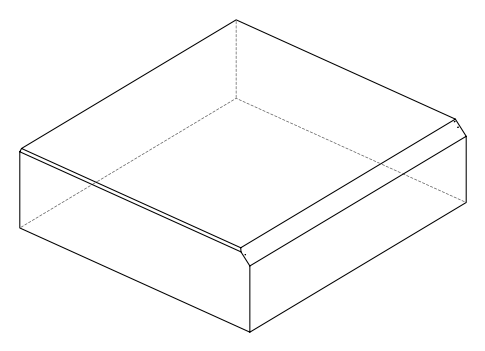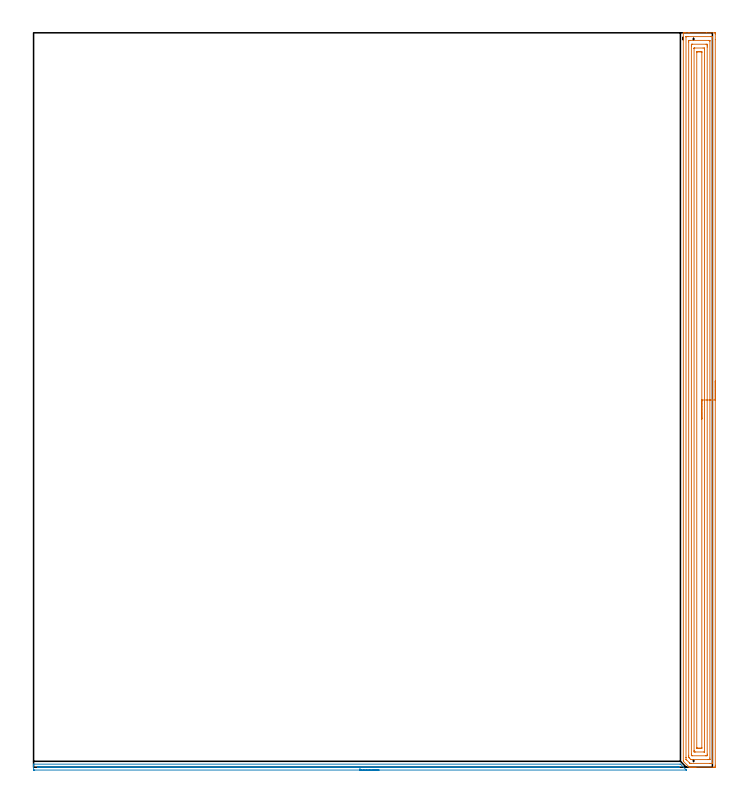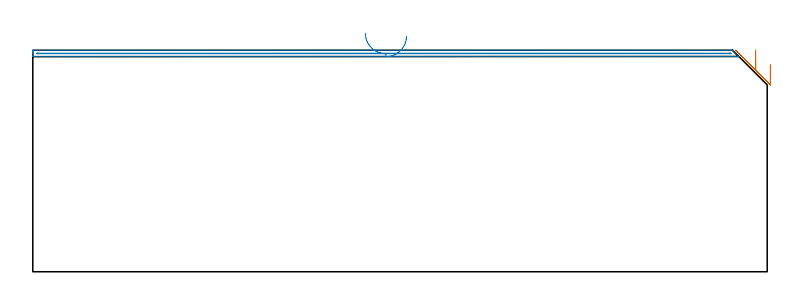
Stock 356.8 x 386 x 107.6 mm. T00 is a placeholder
(PLAN: 2 operations, 0 tool changes, 24.5 min)
(1 AREA_MILL | FG_CHAMFER_SURFACE | UGT0205_001 | 18.86 min | 54472 mm3)
(2 AREA_MILL_1 | FG_CHAMFER_SURFACE_1 | UGT0205_001 | 5.61 min | 1637 mm3)
(TOOL UGT0205_001 | Chamfer Mill 20 x 3 x 45 deg. | D20 FL50 Z2)
(OP 1 AREA_MILL)
G17 G21 G94 G90
T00 M6
G54
G17 G0 G90 X358.3 Y203. S1061 M3
G43 Z117.6 H0
Z100.8
G94 G1 Y202.962 Z99.929 F250.
Y202.848 Z99.064
Y202.659 Z98.212
Y202.397 Z97.38
Y202.063 Z96.574
Y201.66 Z95.8
Y201.192 Z95.064
Y200.66 Z94.372
Y200.071 Z93.729
Y199.428 Z93.14
Y198.736 Z92.609
Y198. Z92.14
Y197.226 Z91.737
Y196.42 Z91.403
Y195.588 Z91.141
Y194.737 Z90.952
Y193.872 Z90.838
Y193. Z90.8
Y1.036
X358.299 Y0.61 Z90.801
X358.295 Y0.149 Z90.803
X358.292 Y0.009 Z90.806
X357.839 Y0.005 Z91.258
X357.237 Y0. Z91.861
X348.136 Z100.959
X347.576 Z101.521
X347.254 Z101.843
X346.694 Z102.402
X346.371 Z102.724
X345.726 Z103.374
X345.253 Z103.847
X344.607 Y0.006 Z104.492
X344.6 Y0.009 Z104.499
X344.438 Y0.163 Z104.662
X341.716 Y2.884 Z107.384
X341.504 Y3.106 Z107.59
X341.5 Y3.288 Z107.6
Y385.837
X341.503 Y385.992 Z107.588
X341.507 Y385.993 Z107.584
X341.837 Y386. Z107.262
X342.197 Z106.902
X342.843 Z106.252
X344.048 Z105.049
X344.607 Z104.487
X353.73 Z95.368
X357.839 Z91.258
X358.122 Y385.997 Z90.975
X358.292 Y385.99 Z90.806
X358.299 Y385.818 Z90.799
X358.3 Y385.39 Z90.8
Y382.384
Y193.
X356.886 Z92.214
X356.885 Y2.19 Z92.215
X356.884 Y2.088 Z92.216
X356.881 Y2.037 Z92.219
X356.88 Y2.019 Z92.22
X356.855 Y2.01 Z92.245
X356.463 Y2.002 Z92.637
X356.075 Y2.001 Z93.025
X355.583 Y2. Z93.517
X345.88 Z103.22
X345.489 Y2.003 Z103.611
X345.099 Y2.009 Z104.001
X345.05 Y2.011 Z104.05
X345.024 Y2.033 Z104.076
X344.971 Y2.082 Z104.129
X344.865 Y2.185 Z104.235
X344.654 Y2.395 Z104.446
X343.3 Y3.751 Z105.8
X343.086 Y3.967 Z106.014
X342.98 Y4.078 Z106.12
X342.929 Y4.132 Z106.171
X342.921 Y4.181 Z106.179
X342.915 Y5.001 Z106.185
X342.914 Y5.074 Z106.186
X342.915 Y383.81 Z106.185
X342.916 Y383.912 Z106.184
X342.919 Y383.963 Z106.181
X342.92 Y383.981 Z106.18
X342.945 Y383.99 Z106.155
X343.337 Y383.998 Z105.763
X343.725 Y383.999 Z105.375
X344.217 Y384. Z104.883
X356.075 Y383.999 Z93.025
X356.57 Y383.997 Z92.53
X356.782 Y383.99 Z92.318
X356.879 Y383.976 Z92.221
X356.884 Y383.678 Z92.216
X356.885 Y383.605 Z92.215
X356.886 Y193. Z92.214
X355.471 Z93.629
Y4.792
X355.469 Y4.181 Z93.631
X355.466 Y4.041 Z93.634
X355.465 Y4.014 Z93.635
X355.43 Y4.008 Z93.67
X355.369 Y4.002 Z93.731
X355.193 Y4.001 Z93.907
X354.489 Y4. Z94.611
X346.371 Y4.001 Z102.729
X345.66 Y4.008 Z103.44
X345.489 Y4.02 Z103.611
X345.322 Y4.181 Z103.778
X344.607 Y4.893 Z104.493
X344.429 Y5.074 Z104.671
X344.369 Y5.143 Z104.731
X344.335 Y5.184 Z104.765
X344.334 Y5.215 Z104.766
X344.331 Y5.354 Z104.769
X344.329 Y5.966 Z104.771
X344.328 Y6.249 Z104.772
X344.329 Y381.208 Z104.771
X344.331 Y381.819 Z104.769
X344.334 Y381.959 Z104.766
X344.335 Y381.986 Z104.765
X344.37 Y381.992 Z104.73
X344.431 Y381.998 Z104.669
X344.607 Y381.999 Z104.493
X345.311 Y382. Z103.789
X355.015 Y381.999 Z94.085
X355.193 Y381.996 Z93.907
X355.371 Y381.99 Z93.729
X355.465 Y381.979 Z93.635
X355.468 Y381.913 Z93.632
X355.469 Y381.819 Z93.631
X355.471 Y381.538 Z93.629
Y193.
X354.057 Z95.043
X354.056 Y6.859 Z95.044
X354.053 Y6.227 Z95.047
X354.05 Y6.02 Z95.05
X353.853 Y6.01 Z95.247
X353.428 Y6.001 Z95.672
X353.395 Y6. Z95.705
X346.337 Y6.001 Z102.763
X345.945 Y6.015 Z103.155
X345.798 Y6.158 Z103.302
X345.765 Y6.195 Z103.335
X345.75 Y6.215 Z103.35
X345.748 Y6.242 Z103.352
X345.745 Y6.362 Z103.355
X345.743 Y6.602 Z103.357
Y6.859
Y379.141
X345.747 Y379.773 Z103.353
X345.75 Y379.98 Z103.35
X345.947 Y379.99 Z103.153
X346.371 Y379.999 Z102.729
X346.405 Y380. Z102.695
X353.462 Z95.638
X353.858 Y379.994 Z95.242
X354.05 Y379.99 Z95.05
X354.052 Y379.879 Z95.048
X354.056 Y379.398 Z95.044
X354.057 Y379.141 Z95.043
Y378.505
Y193.
X352.643 Z96.457
X352.642 Y8.253 Z96.458
X352.64 Y8.123 Z96.46
X352.636 Y8.023 Z96.464
X352.623 Y8.01 Z96.477
X352.546 Y8.005 Z96.554
X352.301 Y8.001 Z96.799
X347.89 Y8. Z101.21
X347.254 Y8.007 Z101.846
X347.17 Y8.01 Z101.93
X347.161 Y8.351 Z101.939
X347.158 Y8.547 Z101.942
X347.157 Y8.645 Z101.943
X347.158 Y377.747 Z101.942
X347.16 Y377.877 Z101.94
X347.164 Y377.977 Z101.936
X347.177 Y377.99 Z101.923
X347.254 Y377.995 Z101.846
X347.499 Y377.999 Z101.601
X351.91 Y378. Z97.19
X352.546 Y377.993 Z96.554
X352.63 Y377.99 Z96.47
X352.639 Y377.649 Z96.461
X352.642 Y377.453 Z96.458
X352.643 Y377.355 Z96.457
Y193.
X351.229 Z97.871
X351.228 Y10.204 Z97.872
X351.227 Y10.091 Z97.873
X351.224 Y10.036 Z97.876
X351.222 Y10.015 Z97.878
X351.199 Y10.008 Z97.901
X350.782 Y10.003 Z98.318
X350.325 Y10. Z98.775
X349.9 Z99.2
X349.442 Y10.001 Z99.658
X349.018 Y10.004 Z100.082
X348.594 Y10.01 Z100.506
X348.577 Y10.014 Z100.523
X348.575 Y10.032 Z100.525
X348.573 Y10.079 Z100.527
X348.572 Y10.159 Z100.528
X348.571 Y10.279 Z100.529
X348.572 Y375.796 Z100.528
X348.573 Y375.909 Z100.527
X348.576 Y375.964 Z100.524
X348.578 Y375.985 Z100.522
X348.601 Y375.992 Z100.499
X349.018 Y375.997 Z100.082
X349.475 Y376. Z99.625
X349.9 Z99.2
X350.358 Y375.999 Z98.742
X350.782 Y375.996 Z98.318
X351.206 Y375.99 Z97.894
X351.223 Y375.986 Z97.877
X351.225 Y375.968 Z97.875
X351.227 Y375.921 Z97.873
X351.228 Y375.841 Z97.872
X351.229 Y375.721 Z97.871
Y193.
Y192.128 Z97.909
Y191.264 Z98.023
Y190.412 Z98.212
Y189.58 Z98.474
Y188.774 Z98.808
Y188. Z99.211
Y187.264 Z99.68
Y186.572 Z100.211
Y185.929 Z100.8
Y185.34 Z101.443
Y184.809 Z102.135
Y184.34 Z102.871
Y183.937 Z103.645
Y183.603 Z104.451
Y183.341 Z105.283
Y183.152 Z106.135
Y183.038 Z107.
Y183. Z107.871
G0 Z117.6
M5
M2
(OP 2 AREA_MILL_1)
G17 G21 G94 G90
T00 M6
G54
G17 G0 G90 X181.55 Y-1.5 S1061 M3
G43 Z117.6 H0
Z114.5
G94 G1 X181.512 Z113.628 F250.
X181.398 Z112.764
X181.209 Z111.912
X180.947 Z111.08
X180.613 Z110.274
X180.21 Z109.5
X179.741 Z108.764
X179.21 Z108.072
X178.621 Z107.429
X177.978 Z106.84
X177.286 Z106.309
X176.55 Z105.84
X175.776 Z105.437
X174.97 Z105.103
X174.138 Z104.841
X173.286 Z104.652
X172.421 Z104.538
X171.55 Z104.5
X0.608
X0.289 Y-1.498 Z104.502
X0.037 Y-1.494 Z104.504
X0.005 Y-1.491 Z104.506
X0. Y-1.251 Z104.746
Y0.484 Z106.478
Y1.112 Z107.111
Y1.419 Z107.418
X0.001 Y1.51 Z107.502
X0.004 Y1.556 Z107.547
X0.01 Y1.597 Z107.588
X0.162 Y1.6 Z107.6
X339.814
X339.995 Y1.597 Z107.589
X340.061 Y1.537 Z107.534
X340.236 Y1.364 Z107.364
X343.03 Y-1.429 Z104.569
X343.082 Y-1.493 Z104.504
X343.064 Y-1.496 Z104.503
X343.005 Y-1.499 Z104.499
X171.55 Y-1.5 Z104.5
Y-0.086 Z105.914
X2.393 Y-0.085 Z105.915
X2.085 Y-0.084 Z105.916
X2.033 Y-0.081 Z105.919
X2.012 Y-0.079 Z105.921
X2.01 Y-0.069 Z105.931
X2.004 Y-0.005 Z105.995
X2.012 Y0.179 Z106.179
X2.196 Y0.182 Z106.182
X2.393 Y0.184 Z106.184
X2.7 Y0.185 Z106.185
X2.98 Y0.186 Z106.186
X338.336 Y0.185 Z106.185
X338.614 Y0.183 Z106.183
X338.921 Y0.179 Z106.179
X338.962 Y0.177 Z106.177
X339.007 Y0.135 Z106.135
X339.097 Y0.048 Z106.048
X339.18 Y-0.038 Z105.962
X339.213 Y-0.074 Z105.926
X339.198 Y-0.079 Z105.921
X338.921 Y-0.082 Z105.918
X338.614 Y-0.085 Z105.915
X171.55 Y-0.086 Z105.914
X170.678 Z105.952
X169.813 Z106.066
X168.962 Z106.255
X168.13 Z106.517
X167.324 Z106.851
X166.55 Z107.254
X165.814 Z107.723
X165.122 Z108.254
X164.479 Z108.843
X163.889 Z109.486
X163.358 Z110.179
X162.89 Z110.914
X162.487 Z111.688
X162.153 Z112.494
X161.891 Z113.326
X161.702 Z114.178
X161.588 Z115.043
X161.55 Z115.914
G0 Z117.6
M5
M2
